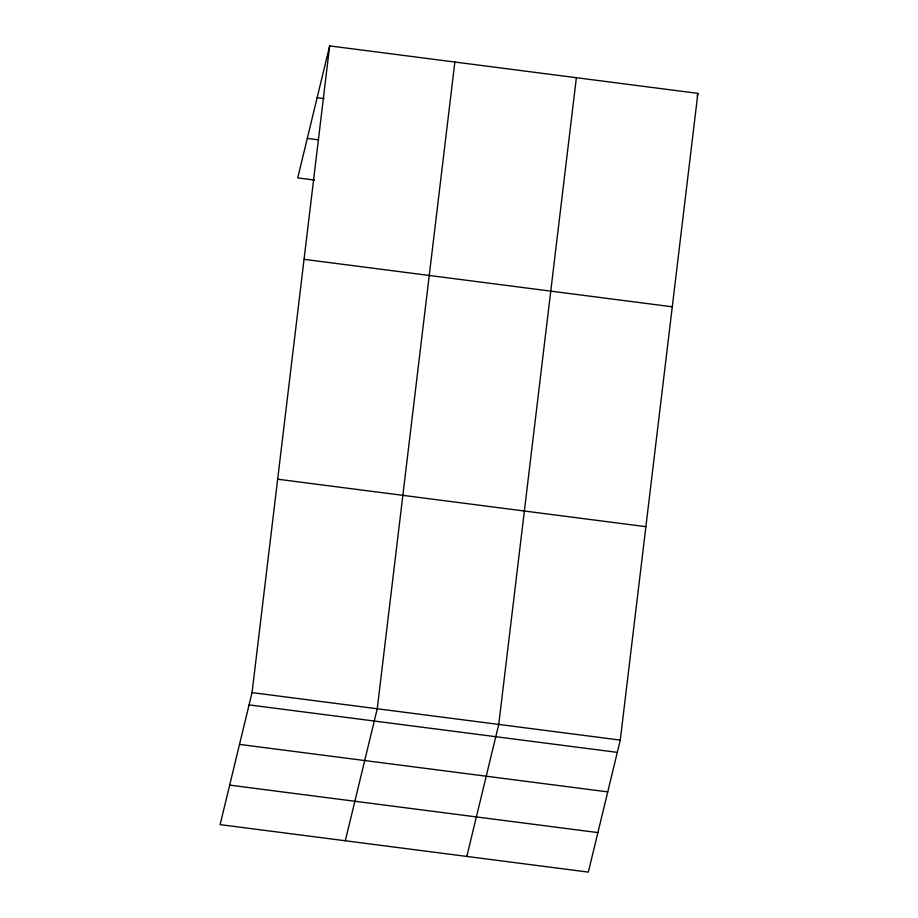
<?xml version="1.0" encoding="UTF-8"?>
<svg xmlns="http://www.w3.org/2000/svg" width="918" height="918" viewBox="0 0 918 918"><rect width="100%" height="100%" fill="white"/><g stroke="black" fill="none" stroke-linecap="round" stroke-linejoin="round"><path stroke-width="1.38" d="M252.048 692.62L329.665 45.9L697.887 93.372L620.27 740.092L588.335 872.1L220.113 824.628L252.048 692.62L620.27 740.092M454.858 62.045L377.241 708.765L345.306 840.762M576.378 77.709L498.749 724.428L466.814 856.437M329.665 45.9L297.73 177.908L314.61 180.077M697.221 96.103L697.887 93.372M317.146 97.687L324.18 98.593M307.289 138.388L318.546 139.846M304.053 259.324L672.274 306.796M277.661 479.207L645.882 526.68M249.088 704.898L617.298 752.37M239.529 744.406L607.739 791.878M229.672 785.12L597.893 832.592"/></g></svg>
